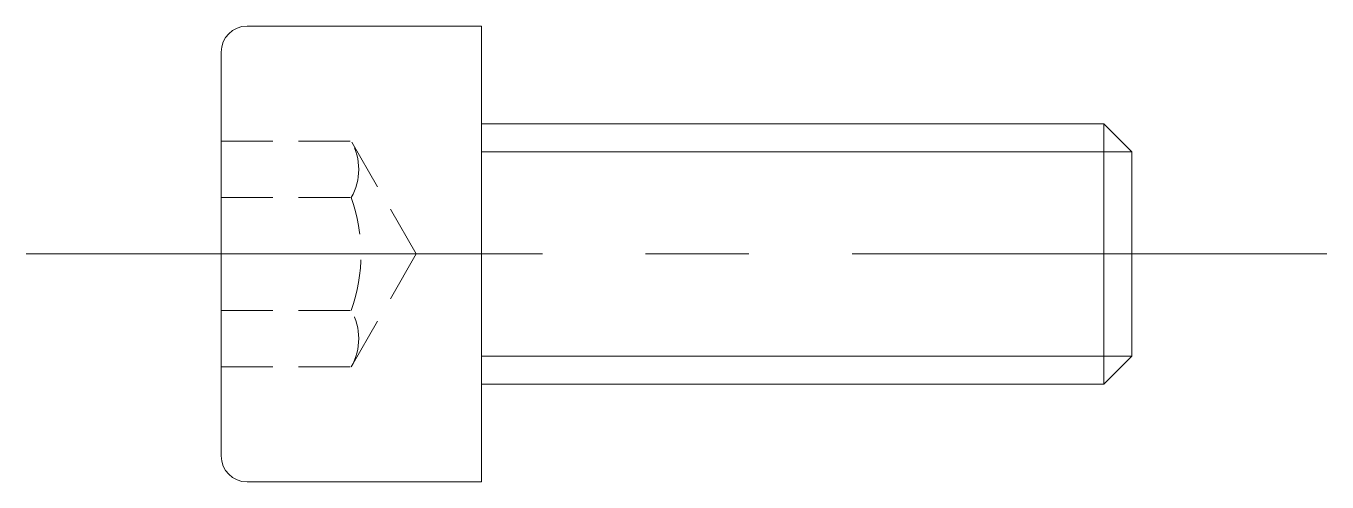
# Model space of a CAD drawing. Header units: millimetres. Extents: x -7 to 13, y -3.5 to 3.5.
import ezdxf

# ---------------------------------------------------------------- set-up
doc = ezdxf.new("R2010")
doc.units = ezdxf.units.MM
doc.header["$LTSCALE"] = 0.5
doc.linetypes.add('CENTER', pattern=[50.8, 31.75, -6.35, 6.35, -6.35])
doc.linetypes.add('HIDDEN', pattern=[9.525, 6.35, -3.175])
doc.layers.get('0').update_dxf_attribs({"color": 9, "lineweight": 15})

msp = doc.modelspace()

# ---------------------------------------------------------------- linework, layer by layer
at = {"ltscale": 0.5}
for p, q in [((-3.6, 3.5), (0, 3.5)), ((0, -3.5), (0, 3.5)), ((-4, -3.1), (-4, 3.1)), ((0, 2), (9.571, 2)), ((9.571, -2), (9.571, 2)), ((10, 1.57), (9.571, 2)), ((10, -1.571), (10, 1.57)), ((9.571, -2), (10, -1.571)), ((0, -2), (9.571, -2)), ((-3.6, -3.5), (0, -3.5))]:
    msp.add_line(p, q, dxfattribs=at)
at = {"color": 8, "linetype": 'HIDDEN', "ltscale": 0.25}
for p, q in [((-4, 1.732), (-2, 1.732)), ((-1, 0), (-2, 1.732)), ((-4, 0.866), (-2, 0.866)), ((-1, 0), (-2, -1.732)), ((-4, -0.866), (-2, -0.866)), ((-4, -1.732), (-2, -1.732))]:
    msp.add_line(p, q, dxfattribs=at)
at = {"color": 5, "ltscale": 0.5}
for p, q in [((0, 1.57), (10, 1.57)), ((0, -1.571), (10, -1.571))]:
    msp.add_line(p, q, dxfattribs=at)
at = {"color": 1, "linetype": 'CENTER', "ltscale": 0.5}
msp.add_line((-7, 0), (13, 0), dxfattribs=at)
at = {"ltscale": 0.5}
for centre, start, end in [((-3.6, 3.1), 90, 180), ((-3.6, -3.1), 180, 270)]:
    msp.add_arc(centre, 0.4, start, end, dxfattribs=at)
at = {"color": 8, "linetype": 'HIDDEN', "ltscale": 0.25}
for centre, radius, start, end in [((-2.759, 1.299), 0.874, 330.3019, 29.6981), ((-4.442, 0), 2.591, 340.4756, 19.5244), ((-2.759, -1.299), 0.874, 330.3019, 29.6981)]:
    msp.add_arc(centre, radius, start, end, dxfattribs=at)

doc.saveas('drawing.dxf')
